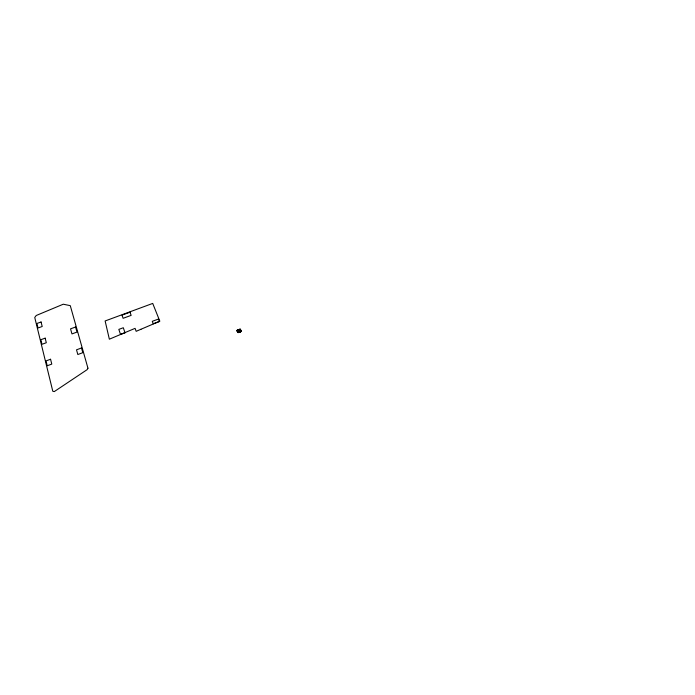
<?xml version="1.0" encoding="UTF-8"?>
<svg xmlns="http://www.w3.org/2000/svg" width="695" height="695" viewBox="0 0 695 695"><rect width="100%" height="100%" fill="white"/><g stroke="black" fill="none" stroke-linecap="round" stroke-linejoin="round"><path stroke-width="1.04" d="M238.194 332.618L237.716 332.349A2.32 1.642 -16 0 1 237.612 332.123L237.62 331.715A4.752 3.379 -16.1 0 1 238.324 331.428L238.385 331.393A11.45 8.175 -16.1 0 1 238.819 331.298L239.037 331.15M240.366 331.576L240.366 331.55A1.685 1.199 -16.1 0 0 240.01 331.02M237.56 332.01L238.046 332.636A4.726 3.336 -16.1 0 0 238.767 332.392C242.399 331.081 237.707 332.792 239.132 332.288M240.739 329.795L240.505 329.378M241.373 331.141L240.566 331.689L241.043 331.341M239.758 330.299L239.532 330.386M240.47 331.706L240.748 331.697A3.814 2.702 -16 0 0 241.156 331.472L241.235 331.237M237.508 331.272L236.96 330.394A4.743 3.371 -16.1 0 1 237.699 330.082L237.794 330.116A11.433 8.149 -16.1 0 1 238.194 329.951L238.211 329.856A12.441 8.879 -16.1 0 0 237.794 330.099L238.967 329.647A2.485 1.755 -16.1 0 0 239.245 329.56L238.776 329.873A8.097 5.699 -16.1 0 1 238.376 330.029L237.803 330.238L238.489 329.96A8.105 5.699 -16.1 0 0 238.863 329.821L239.193 329.656M239.714 331.063L239.619 331.055A2.493 1.764 -16.1 0 0 239.871 330.907L239.488 331.124A11.667 8.331 -16.1 0 1 239.688 330.968L237.794 331.602M237.151 330.264L238.776 329.734A11.65 8.305 -16.1 0 1 239.063 329.63L238.159 329.899M241.087 331.55L240.331 331.359A2.641 1.868 -16.2 0 0 240.262 331.133L239.462 331.194A2.415 1.711 -16.2 0 1 239.74 331.784A2.363 1.677 -16.2 0 0 239.566 331.272M240.418 329.995L239.827 330.316L240.557 330.082A3.814 2.693 -16 0 1 240.079 330.316L239.888 330.394M237.065 330.464L237.108 330.446A3.171 2.25 -16.2 0 1 237.655 330.255L237.777 330.221M237.69 331.819L237.733 331.793A3.171 2.25 -16.2 0 1 238.272 331.602L239.002 331.376A8.114 5.716 -16.1 0 0 239.401 331.22L239.679 330.959M238.741 332.201L239.81 331.949A11.485 8.079 -16.1 0 0 240.096 331.836L239.688 331.854A8.21 5.855 -16.1 0 0 239.28 331.993L238.958 332.114M239.645 330.394L239.462 330.49A11.476 8.053 -16.1 0 1 239.176 330.603L238.793 330.62A8.201 5.847 -16.1 0 1 239.176 330.481A2.415 1.711 -16.2 0 0 238.854 329.882M238.011 330.933L238.489 330.707M238.342 331.489L238.42 331.445A12.458 8.905 -16.1 0 1 238.863 331.272L239.158 331.272M240.096 330.724L239.74 330.863M237.89 330.968L237.925 330.95A3.154 2.233 -16.2 0 1 237.447 331.168L237.369 331.246M239.045 332.106L238.819 332.314A12.258 8.618 -16.1 0 0 239.271 332.158L240.314 331.845M238.437 332.349L238.576 332.253A3.162 2.233 -16.2 0 1 238.072 332.514L238.064 332.505M238.68 330.872C236.839 331.567 240.974 330.082 239.054 330.559M238.42 330.759L239.271 330.577A2.398 1.703 -16.1 0 1 239.619 330.429L239.349 330.62M239.123 332.097L239.419 331.967A8.218 5.864 -16.1 0 1 239.801 331.828L240.348 331.715A2.502 1.781 -16.1 0 0 239.975 331.828L239.975 331.828M238.559 331.333L239.61 330.916M237.412 331.272A4.717 3.327 -16.1 0 0 238.142 331.037A12.241 8.592 -16.1 0 0 238.646 330.811L239.176 330.681M239.132 330.481L239.063 330.499A8.201 5.838 -16.1 0 0 238.654 330.646L238.889 330.603M238.915 331.411L238.672 331.472M238.194 330.968L238.116 330.994A11.259 7.906 -16.1 0 0 238.594 330.82L239.497 330.559M238.672 332.358L238.802 332.306A11.276 7.932 -16.1 0 0 239.219 332.167L239.428 331.984M239.966 329.282L239.48 329.447L240.122 329.369M237.369 330.412L237.673 330.299A1.859 1.312 -16 0 0 237.942 330.759M239.627 329.352L239.636 329.308A3.823 2.711 -16 0 1 240.096 329.204L240.34 329.326M240.592 330.629L240.262 330.698A3.831 2.719 -16 0 1 240.722 330.551L241.156 330.655M240.088 330.863L240.748 330.716M239.992 329.187L240.209 329.187M240.618 330.533L240.861 330.533M239.401 329.56L239.636 329.786A2.641 1.868 -16.2 0 1 239.74 330.012L239.714 330.055A1.277 0.904 -16.1 0 0 239.393 329.56M237.16 331.133L237.091 331.002A2.311 1.642 -16 0 1 236.986 330.777L236.969 330.681A1.112 0.782 -16.1 0 0 237.099 331.115M237.742 332.514L237.76 332.523A1.112 0.791 -16.1 0 1 237.525 332.045M238.567 332.019L238.628 332.106A1.859 1.321 -16 0 1 238.463 331.941M239.384 329.673A1.685 1.19 -16.1 0 1 239.653 330.229L239.749 330.055M240.279 331.419L240.305 331.315A1.277 0.904 -16.1 0 0 240.018 330.907M237.351 330.803A2.328 1.642 -16 0 0 237.499 331.011A0.912 0.652 -16.1 0 1 237.325 330.559A2.346 1.659 -16 0 0 237.325 330.751M238.072 332.366A0.921 0.652 -16.1 0 1 237.951 331.906A2.354 1.668 -16 0 0 237.951 332.097M238.116 332.358A2.328 1.651 -16 0 1 237.977 332.149M87.952 368.211L87.153 369.636L54.288 391.58L52.803 391.285L34.75 317.476L36.227 315.495L63.271 304.21L70.273 305.652L87.952 368.211M140.92 329.282L136.168 331.324L135.073 328.353L109.35 339.195L105.127 320.96L152.718 303.42L159.824 321.186L140.92 329.282M158.451 319.057L152.301 321.316L153.221 323.801L159.398 321.533L158.451 319.057M50.561 359.245L46.026 360.913L47.217 365.77L51.778 364.093L50.561 359.245M81.497 347.987L76.511 349.82L77.831 354.519L82.844 352.669L81.497 347.987M125.013 332.757L120.504 334.417L118.828 329.387L123.31 327.745L125.013 332.757M45.158 338.152L40.849 339.716L41.978 344.303L46.304 342.722L45.158 338.152M75.564 327.015L70.543 328.839L71.959 333.913L77.015 332.071L75.564 327.015M130.017 312.211L122.016 315.122L123.102 318.301L131.138 315.374L130.017 312.211M41.066 321.985L36.922 323.479L38.025 327.997L42.195 326.494L41.066 321.985"/></g></svg>
